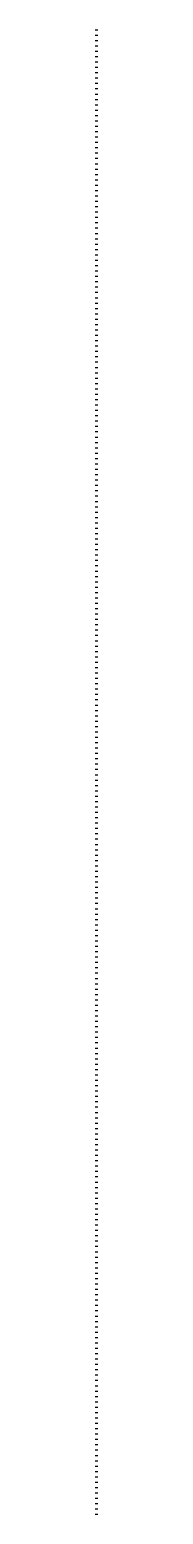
# Model space of a CAD drawing. Extents: x -13000 to 3070, y -87 to 17865.
# Drawn here: x -13000 to -12999, y 554 to 1108 of the extents above; entities that cross this region are included whole.
import ezdxf

# ---------------------------------------------------------------- set-up
doc = ezdxf.new("R2010")
doc.units = 0
for name, color, linetype in [('COTA', 241, 'Continuous'), ('Painéis', 200, 'Continuous'), ('SARR_3.5x7', 81, 'Continuous')]:
    doc.layers.add(name, color=color, linetype=linetype)

msp = doc.modelspace()

# ---------------------------------------------------------------- linework, layer by layer
for p, q in [((-13000, 1108), (-12999, 1108)), ((-13000, 1106), (-12999, 1106)), ((-13000, 1104), (-12999, 1104)), ((-13000, 1102), (-12999, 1102)), ((-13000, 1100), (-12999, 1100)), ((-13000, 1098), (-12999, 1098)), ((-13000, 1096), (-12999, 1096)), ((-13000, 1094), (-12999, 1094)), ((-13000, 1092), (-12999, 1092)), ((-13000, 1090), (-12999, 1090)), ((-13000, 1088), (-12999, 1088)), ((-13000, 1086), (-12999, 1086)), ((-13000, 1084), (-12999, 1084)), ((-13000, 1082), (-12999, 1082)), ((-13000, 1080), (-12999, 1080)), ((-13000, 1078), (-12999, 1078)), ((-13000, 1076), (-12999, 1076)), ((-13000, 1074), (-12999, 1074)), ((-13000, 1072), (-12999, 1072)), ((-13000, 1070), (-12999, 1070)), ((-13000, 1068), (-12999, 1068)), ((-13000, 1066), (-12999, 1066)), ((-13000, 1064), (-12999, 1064)), ((-13000, 1062), (-12999, 1062)), ((-13000, 1060), (-12999, 1060)), ((-13000, 1058), (-12999, 1058)), ((-13000, 1056), (-12999, 1056)), ((-13000, 1054), (-12999, 1054)), ((-13000, 1052), (-12999, 1052)), ((-13000, 1050), (-12999, 1050)), ((-13000, 1048), (-12999, 1048)), ((-13000, 1046), (-12999, 1046)), ((-13000, 1044), (-12999, 1044)), ((-13000, 1042), (-12999, 1042)), ((-13000, 1040), (-12999, 1040)), ((-13000, 1038), (-12999, 1038)), ((-13000, 1036), (-12999, 1036)), ((-13000, 1034), (-12999, 1034)), ((-13000, 1032), (-12999, 1032)), ((-13000, 1030), (-12999, 1030)), ((-13000, 1028), (-12999, 1028)), ((-13000, 1026), (-12999, 1026)), ((-13000, 1024), (-12999, 1024)), ((-13000, 1022), (-12999, 1022)), ((-13000, 1020), (-12999, 1020)), ((-13000, 1018), (-12999, 1018)), ((-13000, 1016), (-12999, 1016)), ((-13000, 1014), (-12999, 1014)), ((-13000, 1012), (-12999, 1012)), ((-13000, 1010), (-12999, 1010)), ((-13000, 1008), (-12999, 1008)), ((-13000, 1006), (-12999, 1006)), ((-13000, 1004), (-12999, 1004)), ((-13000, 1002), (-12999, 1002)), ((-13000, 1000), (-12999, 1000)), ((-13000, 998), (-12999, 998)), ((-13000, 996), (-12999, 996)), ((-13000, 994), (-12999, 994)), ((-13000, 992), (-12999, 992)), ((-13000, 990), (-12999, 990)), ((-13000, 988), (-12999, 988)), ((-13000, 986), (-12999, 986)), ((-13000, 984), (-12999, 984)), ((-13000, 982), (-12999, 982)), ((-13000, 980), (-12999, 980)), ((-13000, 978), (-12999, 978)), ((-13000, 976), (-12999, 976)), ((-13000, 974), (-12999, 974)), ((-13000, 972), (-12999, 972)), ((-13000, 970), (-12999, 970)), ((-13000, 968), (-12999, 968)), ((-13000, 966), (-12999, 966)), ((-13000, 964), (-12999, 964)), ((-13000, 962), (-12999, 962)), ((-13000, 960), (-12999, 960)), ((-13000, 958), (-12999, 958)), ((-13000, 956), (-12999, 956)), ((-13000, 954), (-12999, 954)), ((-13000, 952), (-12999, 952)), ((-13000, 950), (-12999, 950)), ((-13000, 948), (-12999, 948)), ((-13000, 946), (-12999, 946)), ((-13000, 944), (-12999, 944)), ((-13000, 942), (-12999, 942)), ((-13000, 940), (-12999, 940)), ((-13000, 938), (-12999, 938)), ((-13000, 936), (-12999, 936)), ((-13000, 934), (-12999, 934)), ((-13000, 932), (-12999, 932)), ((-13000, 930), (-12999, 930)), ((-13000, 928), (-12999, 928)), ((-13000, 926), (-12999, 926)), ((-13000, 924), (-12999, 924)), ((-13000, 922), (-12999, 922)), ((-13000, 920), (-12999, 920)), ((-13000, 918), (-12999, 918)), ((-13000, 916), (-12999, 916)), ((-13000, 914), (-12999, 914)), ((-13000, 912), (-12999, 912)), ((-13000, 910), (-12999, 910)), ((-13000, 908), (-12999, 908)), ((-13000, 906), (-12999, 906)), ((-13000, 904), (-12999, 904)), ((-13000, 902), (-12999, 902)), ((-13000, 900), (-12999, 900)), ((-13000, 898), (-12999, 898)), ((-13000, 896), (-12999, 896)), ((-13000, 894), (-12999, 894)), ((-13000, 892), (-12999, 892)), ((-13000, 890), (-12999, 890)), ((-13000, 888), (-12999, 888)), ((-13000, 886), (-12999, 886)), ((-13000, 884), (-12999, 884)), ((-13000, 882), (-12999, 882)), ((-13000, 880), (-12999, 880)), ((-13000, 878), (-12999, 878)), ((-13000, 876), (-12999, 876)), ((-13000, 874), (-12999, 874)), ((-13000, 872), (-12999, 872)), ((-13000, 870), (-12999, 870)), ((-13000, 868), (-12999, 868)), ((-13000, 866), (-12999, 866)), ((-13000, 864), (-12999, 864)), ((-13000, 862), (-12999, 862)), ((-13000, 860), (-12999, 860)), ((-13000, 858), (-12999, 858)), ((-13000, 856), (-12999, 856)), ((-13000, 854), (-12999, 854)), ((-13000, 852), (-12999, 852)), ((-13000, 850), (-12999, 850)), ((-13000, 848), (-12999, 848)), ((-13000, 846), (-12999, 846)), ((-13000, 844), (-12999, 844)), ((-13000, 842), (-12999, 842)), ((-13000, 840), (-12999, 840)), ((-13000, 838), (-12999, 838)), ((-13000, 836), (-12999, 836)), ((-13000, 834), (-12999, 834)), ((-13000, 832), (-12999, 832)), ((-13000, 830), (-12999, 830)), ((-13000, 828), (-12999, 828)), ((-13000, 826), (-12999, 826)), ((-13000, 824), (-12999, 824)), ((-13000, 822), (-12999, 822)), ((-13000, 820), (-12999, 820)), ((-13000, 818), (-12999, 818)), ((-13000, 816), (-12999, 816)), ((-13000, 814), (-12999, 814)), ((-13000, 812), (-12999, 812)), ((-13000, 810), (-12999, 810)), ((-13000, 808), (-12999, 808)), ((-13000, 806), (-12999, 806)), ((-13000, 804), (-12999, 804)), ((-13000, 802), (-12999, 802)), ((-13000, 800), (-12999, 800)), ((-13000, 798), (-12999, 798)), ((-13000, 796), (-12999, 796)), ((-13000, 794), (-12999, 794)), ((-13000, 792), (-12999, 792)), ((-13000, 790), (-12999, 790)), ((-13000, 788), (-12999, 788)), ((-13000, 786), (-12999, 786)), ((-13000, 784), (-12999, 784)), ((-13000, 782), (-12999, 782)), ((-13000, 780), (-12999, 780)), ((-13000, 778), (-12999, 778)), ((-13000, 776), (-12999, 776)), ((-13000, 774), (-12999, 774)), ((-13000, 772), (-12999, 772)), ((-13000, 770), (-12999, 770)), ((-13000, 768), (-12999, 768)), ((-13000, 766), (-12999, 766)), ((-13000, 764), (-12999, 764)), ((-13000, 762), (-12999, 762)), ((-13000, 760), (-12999, 760)), ((-13000, 758), (-12999, 758)), ((-13000, 756), (-12999, 756)), ((-13000, 754), (-12999, 754)), ((-13000, 752), (-12999, 752)), ((-13000, 750), (-12999, 750)), ((-13000, 748), (-12999, 748)), ((-13000, 746), (-12999, 746)), ((-13000, 744), (-12999, 744)), ((-13000, 742), (-12999, 742)), ((-13000, 740), (-12999, 740)), ((-13000, 738), (-12999, 738)), ((-13000, 736), (-12999, 736)), ((-13000, 734), (-12999, 734)), ((-13000, 732), (-12999, 732)), ((-13000, 730), (-12999, 730)), ((-13000, 728), (-12999, 728)), ((-13000, 726), (-12999, 726)), ((-13000, 724), (-12999, 724)), ((-13000, 722), (-12999, 722)), ((-13000, 720), (-12999, 720)), ((-13000, 718), (-12999, 718)), ((-13000, 716), (-12999, 716)), ((-13000, 714), (-12999, 714)), ((-13000, 712), (-12999, 712)), ((-13000, 710), (-12999, 710)), ((-13000, 708), (-12999, 708)), ((-13000, 706), (-12999, 706)), ((-13000, 704), (-12999, 704)), ((-13000, 702), (-12999, 702)), ((-13000, 700), (-12999, 700)), ((-13000, 698), (-12999, 698)), ((-13000, 696), (-12999, 696)), ((-13000, 694), (-12999, 694)), ((-13000, 692), (-12999, 692)), ((-13000, 690), (-12999, 690)), ((-13000, 688), (-12999, 688)), ((-13000, 686), (-12999, 686)), ((-13000, 684), (-12999, 684)), ((-13000, 682), (-12999, 682)), ((-13000, 680), (-12999, 680)), ((-13000, 678), (-12999, 678)), ((-13000, 676), (-12999, 676)), ((-13000, 674), (-12999, 674)), ((-13000, 672), (-12999, 672)), ((-13000, 670), (-12999, 670)), ((-13000, 668), (-12999, 668)), ((-13000, 666), (-12999, 666)), ((-13000, 664), (-12999, 664)), ((-13000, 662), (-12999, 662)), ((-13000, 660), (-12999, 660)), ((-13000, 658), (-12999, 658)), ((-13000, 656), (-12999, 656)), ((-13000, 654), (-12999, 654)), ((-13000, 652), (-12999, 652)), ((-13000, 650), (-12999, 650)), ((-13000, 648), (-12999, 648)), ((-13000, 646), (-12999, 646)), ((-13000, 644), (-12999, 644)), ((-13000, 642), (-12999, 642)), ((-13000, 640), (-12999, 640)), ((-13000, 638), (-12999, 638)), ((-13000, 636), (-12999, 636)), ((-13000, 634), (-12999, 634)), ((-13000, 632), (-12999, 632)), ((-13000, 630), (-12999, 630)), ((-13000, 628), (-12999, 628)), ((-13000, 626), (-12999, 626)), ((-13000, 624), (-12999, 624)), ((-13000, 622), (-12999, 622)), ((-13000, 620), (-12999, 620)), ((-13000, 618), (-12999, 618)), ((-13000, 616), (-12999, 616)), ((-13000, 614), (-12999, 614)), ((-13000, 612), (-12999, 612)), ((-13000, 610), (-12999, 610)), ((-13000, 608), (-12999, 608)), ((-13000, 606), (-12999, 606)), ((-13000, 604), (-12999, 604)), ((-13000, 602), (-12999, 602)), ((-13000, 600), (-12999, 600)), ((-13000, 598), (-12999, 598)), ((-13000, 596), (-12999, 596)), ((-13000, 594), (-12999, 594)), ((-13000, 592), (-12999, 592)), ((-13000, 590), (-12999, 590)), ((-13000, 588), (-12999, 588)), ((-13000, 586), (-12999, 586)), ((-13000, 584), (-12999, 584)), ((-13000, 582), (-12999, 582)), ((-13000, 580), (-12999, 580)), ((-13000, 578), (-12999, 578)), ((-13000, 576), (-12999, 576)), ((-13000, 574), (-12999, 574)), ((-13000, 572), (-12999, 572)), ((-13000, 570), (-12999, 570)), ((-13000, 568), (-12999, 568)), ((-13000, 566), (-12999, 566)), ((-13000, 564), (-12999, 564)), ((-13000, 562), (-12999, 562)), ((-13000, 560), (-12999, 560)), ((-13000, 558), (-12999, 558)), ((-13000, 556), (-12999, 556)), ((-13000, 554), (-12999, 554))]:
    msp.add_line(p, q)
at = {"layer": 'COTA'}
for p, q in [((-13000, 1108), (-12999, 1108)), ((-13000, 1106), (-12999, 1106)), ((-13000, 1104), (-12999, 1104)), ((-13000, 1102), (-12999, 1102)), ((-13000, 1100), (-12999, 1100)), ((-13000, 1098), (-12999, 1098)), ((-13000, 1096), (-12999, 1096)), ((-13000, 1094), (-12999, 1094)), ((-13000, 1092), (-12999, 1092)), ((-13000, 1090), (-12999, 1090)), ((-13000, 1088), (-12999, 1088)), ((-13000, 1086), (-12999, 1086)), ((-13000, 1084), (-12999, 1084)), ((-13000, 1082), (-12999, 1082)), ((-13000, 1080), (-12999, 1080)), ((-13000, 1078), (-12999, 1078)), ((-13000, 1076), (-12999, 1076)), ((-13000, 1074), (-12999, 1074)), ((-13000, 1072), (-12999, 1072)), ((-13000, 1070), (-12999, 1070)), ((-13000, 1068), (-12999, 1068)), ((-13000, 1066), (-12999, 1066)), ((-13000, 1064), (-12999, 1064)), ((-13000, 1062), (-12999, 1062)), ((-13000, 1060), (-12999, 1060)), ((-13000, 1058), (-12999, 1058)), ((-13000, 1056), (-12999, 1056)), ((-13000, 1054), (-12999, 1054)), ((-13000, 1052), (-12999, 1052)), ((-13000, 1050), (-12999, 1050)), ((-13000, 1048), (-12999, 1048)), ((-13000, 1046), (-12999, 1046)), ((-13000, 1044), (-12999, 1044)), ((-13000, 1042), (-12999, 1042)), ((-13000, 1040), (-12999, 1040)), ((-13000, 1038), (-12999, 1038)), ((-13000, 1036), (-12999, 1036)), ((-13000, 1034), (-12999, 1034)), ((-13000, 1032), (-12999, 1032)), ((-13000, 1030), (-12999, 1030)), ((-13000, 1028), (-12999, 1028)), ((-13000, 1026), (-12999, 1026)), ((-13000, 1024), (-12999, 1024)), ((-13000, 1022), (-12999, 1022)), ((-13000, 1020), (-12999, 1020)), ((-13000, 1018), (-12999, 1018)), ((-13000, 1016), (-12999, 1016)), ((-13000, 1014), (-12999, 1014)), ((-13000, 1012), (-12999, 1012)), ((-13000, 1010), (-12999, 1010)), ((-13000, 1008), (-12999, 1008)), ((-13000, 1006), (-12999, 1006)), ((-13000, 1004), (-12999, 1004)), ((-13000, 1002), (-12999, 1002)), ((-13000, 1000), (-12999, 1000)), ((-13000, 998), (-12999, 998)), ((-13000, 996), (-12999, 996)), ((-13000, 994), (-12999, 994)), ((-13000, 992), (-12999, 992)), ((-13000, 990), (-12999, 990)), ((-13000, 988), (-12999, 988)), ((-13000, 986), (-12999, 986)), ((-13000, 984), (-12999, 984)), ((-13000, 982), (-12999, 982)), ((-13000, 980), (-12999, 980)), ((-13000, 978), (-12999, 978)), ((-13000, 976), (-12999, 976)), ((-13000, 974), (-12999, 974)), ((-13000, 972), (-12999, 972)), ((-13000, 970), (-12999, 970)), ((-13000, 968), (-12999, 968)), ((-13000, 966), (-12999, 966)), ((-13000, 964), (-12999, 964)), ((-13000, 962), (-12999, 962)), ((-13000, 960), (-12999, 960)), ((-13000, 958), (-12999, 958)), ((-13000, 956), (-12999, 956)), ((-13000, 954), (-12999, 954)), ((-13000, 952), (-12999, 952)), ((-13000, 950), (-12999, 950)), ((-13000, 948), (-12999, 948)), ((-13000, 946), (-12999, 946)), ((-13000, 944), (-12999, 944)), ((-13000, 942), (-12999, 942)), ((-13000, 940), (-12999, 940)), ((-13000, 938), (-12999, 938)), ((-13000, 936), (-12999, 936)), ((-13000, 934), (-12999, 934)), ((-13000, 932), (-12999, 932)), ((-13000, 930), (-12999, 930)), ((-13000, 928), (-12999, 928)), ((-13000, 926), (-12999, 926)), ((-13000, 924), (-12999, 924)), ((-13000, 922), (-12999, 922)), ((-13000, 920), (-12999, 920)), ((-13000, 918), (-12999, 918)), ((-13000, 916), (-12999, 916)), ((-13000, 914), (-12999, 914)), ((-13000, 912), (-12999, 912)), ((-13000, 910), (-12999, 910)), ((-13000, 908), (-12999, 908)), ((-13000, 906), (-12999, 906)), ((-13000, 904), (-12999, 904)), ((-13000, 902), (-12999, 902)), ((-13000, 900), (-12999, 900)), ((-13000, 898), (-12999, 898)), ((-13000, 896), (-12999, 896)), ((-13000, 894), (-12999, 894)), ((-13000, 892), (-12999, 892)), ((-13000, 890), (-12999, 890)), ((-13000, 888), (-12999, 888)), ((-13000, 886), (-12999, 886)), ((-13000, 884), (-12999, 884)), ((-13000, 882), (-12999, 882)), ((-13000, 880), (-12999, 880)), ((-13000, 878), (-12999, 878)), ((-13000, 876), (-12999, 876)), ((-13000, 874), (-12999, 874)), ((-13000, 872), (-12999, 872)), ((-13000, 870), (-12999, 870)), ((-13000, 868), (-12999, 868)), ((-13000, 866), (-12999, 866)), ((-13000, 864), (-12999, 864)), ((-13000, 862), (-12999, 862)), ((-13000, 860), (-12999, 860)), ((-13000, 858), (-12999, 858)), ((-13000, 856), (-12999, 856)), ((-13000, 854), (-12999, 854)), ((-13000, 852), (-12999, 852)), ((-13000, 850), (-12999, 850)), ((-13000, 848), (-12999, 848)), ((-13000, 846), (-12999, 846)), ((-13000, 844), (-12999, 844)), ((-13000, 842), (-12999, 842)), ((-13000, 840), (-12999, 840)), ((-13000, 838), (-12999, 838)), ((-13000, 836), (-12999, 836)), ((-13000, 834), (-12999, 834)), ((-13000, 832), (-12999, 832)), ((-13000, 830), (-12999, 830)), ((-13000, 828), (-12999, 828)), ((-13000, 826), (-12999, 826)), ((-13000, 824), (-12999, 824)), ((-13000, 822), (-12999, 822)), ((-13000, 820), (-12999, 820)), ((-13000, 818), (-12999, 818)), ((-13000, 816), (-12999, 816)), ((-13000, 814), (-12999, 814)), ((-13000, 812), (-12999, 812)), ((-13000, 810), (-12999, 810)), ((-13000, 808), (-12999, 808)), ((-13000, 806), (-12999, 806)), ((-13000, 804), (-12999, 804)), ((-13000, 802), (-12999, 802)), ((-13000, 800), (-12999, 800)), ((-13000, 798), (-12999, 798)), ((-13000, 796), (-12999, 796)), ((-13000, 794), (-12999, 794)), ((-13000, 792), (-12999, 792)), ((-13000, 790), (-12999, 790)), ((-13000, 788), (-12999, 788)), ((-13000, 786), (-12999, 786)), ((-13000, 784), (-12999, 784)), ((-13000, 782), (-12999, 782)), ((-13000, 780), (-12999, 780)), ((-13000, 778), (-12999, 778)), ((-13000, 776), (-12999, 776)), ((-13000, 774), (-12999, 774)), ((-13000, 772), (-12999, 772)), ((-13000, 770), (-12999, 770)), ((-13000, 768), (-12999, 768)), ((-13000, 766), (-12999, 766)), ((-13000, 764), (-12999, 764)), ((-13000, 762), (-12999, 762)), ((-13000, 760), (-12999, 760)), ((-13000, 758), (-12999, 758)), ((-13000, 756), (-12999, 756)), ((-13000, 754), (-12999, 754)), ((-13000, 752), (-12999, 752)), ((-13000, 750), (-12999, 750)), ((-13000, 748), (-12999, 748)), ((-13000, 746), (-12999, 746)), ((-13000, 744), (-12999, 744)), ((-13000, 742), (-12999, 742)), ((-13000, 740), (-12999, 740)), ((-13000, 738), (-12999, 738)), ((-13000, 736), (-12999, 736)), ((-13000, 734), (-12999, 734)), ((-13000, 732), (-12999, 732)), ((-13000, 730), (-12999, 730)), ((-13000, 728), (-12999, 728)), ((-13000, 726), (-12999, 726)), ((-13000, 724), (-12999, 724)), ((-13000, 722), (-12999, 722)), ((-13000, 720), (-12999, 720)), ((-13000, 718), (-12999, 718)), ((-13000, 716), (-12999, 716)), ((-13000, 714), (-12999, 714)), ((-13000, 712), (-12999, 712)), ((-13000, 710), (-12999, 710)), ((-13000, 708), (-12999, 708)), ((-13000, 706), (-12999, 706)), ((-13000, 704), (-12999, 704)), ((-13000, 702), (-12999, 702)), ((-13000, 700), (-12999, 700)), ((-13000, 698), (-12999, 698)), ((-13000, 696), (-12999, 696)), ((-13000, 694), (-12999, 694)), ((-13000, 692), (-12999, 692)), ((-13000, 690), (-12999, 690)), ((-13000, 688), (-12999, 688)), ((-13000, 686), (-12999, 686)), ((-13000, 684), (-12999, 684)), ((-13000, 682), (-12999, 682)), ((-13000, 680), (-12999, 680)), ((-13000, 678), (-12999, 678)), ((-13000, 676), (-12999, 676)), ((-13000, 674), (-12999, 674)), ((-13000, 672), (-12999, 672)), ((-13000, 670), (-12999, 670)), ((-13000, 668), (-12999, 668)), ((-13000, 666), (-12999, 666)), ((-13000, 664), (-12999, 664)), ((-13000, 662), (-12999, 662)), ((-13000, 660), (-12999, 660)), ((-13000, 658), (-12999, 658)), ((-13000, 656), (-12999, 656)), ((-13000, 654), (-12999, 654)), ((-13000, 652), (-12999, 652)), ((-13000, 650), (-12999, 650)), ((-13000, 648), (-12999, 648)), ((-13000, 646), (-12999, 646)), ((-13000, 644), (-12999, 644)), ((-13000, 642), (-12999, 642)), ((-13000, 640), (-12999, 640)), ((-13000, 638), (-12999, 638)), ((-13000, 636), (-12999, 636)), ((-13000, 634), (-12999, 634)), ((-13000, 632), (-12999, 632)), ((-13000, 630), (-12999, 630)), ((-13000, 628), (-12999, 628)), ((-13000, 626), (-12999, 626)), ((-13000, 624), (-12999, 624)), ((-13000, 622), (-12999, 622)), ((-13000, 620), (-12999, 620)), ((-13000, 618), (-12999, 618)), ((-13000, 616), (-12999, 616)), ((-13000, 614), (-12999, 614)), ((-13000, 612), (-12999, 612)), ((-13000, 610), (-12999, 610)), ((-13000, 608), (-12999, 608)), ((-13000, 606), (-12999, 606)), ((-13000, 604), (-12999, 604)), ((-13000, 602), (-12999, 602)), ((-13000, 600), (-12999, 600)), ((-13000, 598), (-12999, 598)), ((-13000, 596), (-12999, 596)), ((-13000, 594), (-12999, 594)), ((-13000, 592), (-12999, 592)), ((-13000, 590), (-12999, 590)), ((-13000, 588), (-12999, 588)), ((-13000, 586), (-12999, 586)), ((-13000, 584), (-12999, 584)), ((-13000, 582), (-12999, 582)), ((-13000, 580), (-12999, 580)), ((-13000, 578), (-12999, 578)), ((-13000, 576), (-12999, 576)), ((-13000, 574), (-12999, 574)), ((-13000, 572), (-12999, 572)), ((-13000, 570), (-12999, 570)), ((-13000, 568), (-12999, 568)), ((-13000, 566), (-12999, 566)), ((-13000, 564), (-12999, 564)), ((-13000, 562), (-12999, 562)), ((-13000, 560), (-12999, 560)), ((-13000, 558), (-12999, 558)), ((-13000, 556), (-12999, 556)), ((-13000, 554), (-12999, 554))]:
    msp.add_line(p, q, dxfattribs=at)
at = {"layer": 'Painéis'}
for p, q in [((-13000, 1108), (-12999, 1108)), ((-13000, 1106), (-12999, 1106)), ((-13000, 1104), (-12999, 1104)), ((-13000, 1102), (-12999, 1102)), ((-13000, 1100), (-12999, 1100)), ((-13000, 1098), (-12999, 1098)), ((-13000, 1096), (-12999, 1096)), ((-13000, 1094), (-12999, 1094)), ((-13000, 1092), (-12999, 1092)), ((-13000, 1090), (-12999, 1090)), ((-13000, 1088), (-12999, 1088)), ((-13000, 1086), (-12999, 1086)), ((-13000, 1084), (-12999, 1084)), ((-13000, 1082), (-12999, 1082)), ((-13000, 1080), (-12999, 1080)), ((-13000, 1078), (-12999, 1078)), ((-13000, 1076), (-12999, 1076)), ((-13000, 1074), (-12999, 1074)), ((-13000, 1072), (-12999, 1072)), ((-13000, 1070), (-12999, 1070)), ((-13000, 1068), (-12999, 1068)), ((-13000, 1066), (-12999, 1066)), ((-13000, 1064), (-12999, 1064)), ((-13000, 1062), (-12999, 1062)), ((-13000, 1060), (-12999, 1060)), ((-13000, 1058), (-12999, 1058)), ((-13000, 1056), (-12999, 1056)), ((-13000, 1054), (-12999, 1054)), ((-13000, 1052), (-12999, 1052)), ((-13000, 1050), (-12999, 1050)), ((-13000, 1048), (-12999, 1048)), ((-13000, 1046), (-12999, 1046)), ((-13000, 1044), (-12999, 1044)), ((-13000, 1042), (-12999, 1042)), ((-13000, 1040), (-12999, 1040)), ((-13000, 1038), (-12999, 1038)), ((-13000, 1036), (-12999, 1036)), ((-13000, 1034), (-12999, 1034)), ((-13000, 1032), (-12999, 1032)), ((-13000, 1030), (-12999, 1030)), ((-13000, 1028), (-12999, 1028)), ((-13000, 1026), (-12999, 1026)), ((-13000, 1024), (-12999, 1024)), ((-13000, 1022), (-12999, 1022)), ((-13000, 1020), (-12999, 1020)), ((-13000, 1018), (-12999, 1018)), ((-13000, 1016), (-12999, 1016)), ((-13000, 1014), (-12999, 1014)), ((-13000, 1012), (-12999, 1012)), ((-13000, 1010), (-12999, 1010)), ((-13000, 1008), (-12999, 1008)), ((-13000, 1006), (-12999, 1006)), ((-13000, 1004), (-12999, 1004)), ((-13000, 1002), (-12999, 1002)), ((-13000, 1000), (-12999, 1000)), ((-13000, 998), (-12999, 998)), ((-13000, 996), (-12999, 996)), ((-13000, 994), (-12999, 994)), ((-13000, 992), (-12999, 992)), ((-13000, 990), (-12999, 990)), ((-13000, 988), (-12999, 988)), ((-13000, 986), (-12999, 986)), ((-13000, 984), (-12999, 984)), ((-13000, 982), (-12999, 982)), ((-13000, 980), (-12999, 980)), ((-13000, 978), (-12999, 978)), ((-13000, 976), (-12999, 976)), ((-13000, 974), (-12999, 974)), ((-13000, 972), (-12999, 972)), ((-13000, 970), (-12999, 970)), ((-13000, 968), (-12999, 968)), ((-13000, 966), (-12999, 966)), ((-13000, 964), (-12999, 964)), ((-13000, 962), (-12999, 962)), ((-13000, 960), (-12999, 960)), ((-13000, 958), (-12999, 958)), ((-13000, 956), (-12999, 956)), ((-13000, 954), (-12999, 954)), ((-13000, 952), (-12999, 952)), ((-13000, 950), (-12999, 950)), ((-13000, 948), (-12999, 948)), ((-13000, 946), (-12999, 946)), ((-13000, 944), (-12999, 944)), ((-13000, 942), (-12999, 942)), ((-13000, 940), (-12999, 940)), ((-13000, 938), (-12999, 938)), ((-13000, 936), (-12999, 936)), ((-13000, 934), (-12999, 934)), ((-13000, 932), (-12999, 932)), ((-13000, 930), (-12999, 930)), ((-13000, 928), (-12999, 928)), ((-13000, 926), (-12999, 926)), ((-13000, 924), (-12999, 924)), ((-13000, 922), (-12999, 922)), ((-13000, 920), (-12999, 920)), ((-13000, 918), (-12999, 918)), ((-13000, 916), (-12999, 916)), ((-13000, 914), (-12999, 914)), ((-13000, 912), (-12999, 912)), ((-13000, 910), (-12999, 910)), ((-13000, 908), (-12999, 908)), ((-13000, 906), (-12999, 906)), ((-13000, 904), (-12999, 904)), ((-13000, 902), (-12999, 902)), ((-13000, 900), (-12999, 900)), ((-13000, 898), (-12999, 898)), ((-13000, 896), (-12999, 896)), ((-13000, 894), (-12999, 894)), ((-13000, 892), (-12999, 892)), ((-13000, 890), (-12999, 890)), ((-13000, 888), (-12999, 888)), ((-13000, 886), (-12999, 886)), ((-13000, 884), (-12999, 884)), ((-13000, 882), (-12999, 882)), ((-13000, 880), (-12999, 880)), ((-13000, 878), (-12999, 878)), ((-13000, 876), (-12999, 876)), ((-13000, 874), (-12999, 874)), ((-13000, 872), (-12999, 872)), ((-13000, 870), (-12999, 870)), ((-13000, 868), (-12999, 868)), ((-13000, 866), (-12999, 866)), ((-13000, 864), (-12999, 864)), ((-13000, 862), (-12999, 862)), ((-13000, 860), (-12999, 860)), ((-13000, 858), (-12999, 858)), ((-13000, 856), (-12999, 856)), ((-13000, 854), (-12999, 854)), ((-13000, 852), (-12999, 852)), ((-13000, 850), (-12999, 850)), ((-13000, 848), (-12999, 848)), ((-13000, 846), (-12999, 846)), ((-13000, 844), (-12999, 844)), ((-13000, 842), (-12999, 842)), ((-13000, 840), (-12999, 840)), ((-13000, 838), (-12999, 838)), ((-13000, 836), (-12999, 836)), ((-13000, 834), (-12999, 834)), ((-13000, 832), (-12999, 832)), ((-13000, 830), (-12999, 830)), ((-13000, 828), (-12999, 828)), ((-13000, 826), (-12999, 826)), ((-13000, 824), (-12999, 824)), ((-13000, 822), (-12999, 822)), ((-13000, 820), (-12999, 820)), ((-13000, 818), (-12999, 818)), ((-13000, 816), (-12999, 816)), ((-13000, 814), (-12999, 814)), ((-13000, 812), (-12999, 812)), ((-13000, 810), (-12999, 810)), ((-13000, 808), (-12999, 808)), ((-13000, 806), (-12999, 806)), ((-13000, 804), (-12999, 804)), ((-13000, 802), (-12999, 802)), ((-13000, 800), (-12999, 800)), ((-13000, 798), (-12999, 798)), ((-13000, 796), (-12999, 796)), ((-13000, 794), (-12999, 794)), ((-13000, 792), (-12999, 792)), ((-13000, 790), (-12999, 790)), ((-13000, 788), (-12999, 788)), ((-13000, 786), (-12999, 786)), ((-13000, 784), (-12999, 784)), ((-13000, 782), (-12999, 782)), ((-13000, 780), (-12999, 780)), ((-13000, 778), (-12999, 778)), ((-13000, 776), (-12999, 776)), ((-13000, 774), (-12999, 774)), ((-13000, 772), (-12999, 772)), ((-13000, 770), (-12999, 770)), ((-13000, 768), (-12999, 768)), ((-13000, 766), (-12999, 766)), ((-13000, 764), (-12999, 764)), ((-13000, 762), (-12999, 762)), ((-13000, 760), (-12999, 760)), ((-13000, 758), (-12999, 758)), ((-13000, 756), (-12999, 756)), ((-13000, 754), (-12999, 754)), ((-13000, 752), (-12999, 752)), ((-13000, 750), (-12999, 750)), ((-13000, 748), (-12999, 748)), ((-13000, 746), (-12999, 746)), ((-13000, 744), (-12999, 744)), ((-13000, 742), (-12999, 742)), ((-13000, 740), (-12999, 740)), ((-13000, 738), (-12999, 738)), ((-13000, 736), (-12999, 736)), ((-13000, 734), (-12999, 734)), ((-13000, 732), (-12999, 732)), ((-13000, 730), (-12999, 730)), ((-13000, 728), (-12999, 728)), ((-13000, 726), (-12999, 726)), ((-13000, 724), (-12999, 724)), ((-13000, 722), (-12999, 722)), ((-13000, 720), (-12999, 720)), ((-13000, 718), (-12999, 718)), ((-13000, 716), (-12999, 716)), ((-13000, 714), (-12999, 714)), ((-13000, 712), (-12999, 712)), ((-13000, 710), (-12999, 710)), ((-13000, 708), (-12999, 708)), ((-13000, 706), (-12999, 706)), ((-13000, 704), (-12999, 704)), ((-13000, 702), (-12999, 702)), ((-13000, 700), (-12999, 700)), ((-13000, 698), (-12999, 698)), ((-13000, 696), (-12999, 696)), ((-13000, 694), (-12999, 694)), ((-13000, 692), (-12999, 692)), ((-13000, 690), (-12999, 690)), ((-13000, 688), (-12999, 688)), ((-13000, 686), (-12999, 686)), ((-13000, 684), (-12999, 684)), ((-13000, 682), (-12999, 682)), ((-13000, 680), (-12999, 680)), ((-13000, 678), (-12999, 678)), ((-13000, 676), (-12999, 676)), ((-13000, 674), (-12999, 674)), ((-13000, 672), (-12999, 672)), ((-13000, 670), (-12999, 670)), ((-13000, 668), (-12999, 668)), ((-13000, 666), (-12999, 666)), ((-13000, 664), (-12999, 664)), ((-13000, 662), (-12999, 662)), ((-13000, 660), (-12999, 660)), ((-13000, 658), (-12999, 658)), ((-13000, 656), (-12999, 656)), ((-13000, 654), (-12999, 654)), ((-13000, 652), (-12999, 652)), ((-13000, 650), (-12999, 650)), ((-13000, 648), (-12999, 648)), ((-13000, 646), (-12999, 646)), ((-13000, 644), (-12999, 644)), ((-13000, 642), (-12999, 642)), ((-13000, 640), (-12999, 640)), ((-13000, 638), (-12999, 638)), ((-13000, 636), (-12999, 636)), ((-13000, 634), (-12999, 634)), ((-13000, 632), (-12999, 632)), ((-13000, 630), (-12999, 630)), ((-13000, 628), (-12999, 628)), ((-13000, 626), (-12999, 626)), ((-13000, 624), (-12999, 624)), ((-13000, 622), (-12999, 622)), ((-13000, 620), (-12999, 620)), ((-13000, 618), (-12999, 618)), ((-13000, 616), (-12999, 616)), ((-13000, 614), (-12999, 614)), ((-13000, 612), (-12999, 612)), ((-13000, 610), (-12999, 610)), ((-13000, 608), (-12999, 608)), ((-13000, 606), (-12999, 606)), ((-13000, 604), (-12999, 604)), ((-13000, 602), (-12999, 602)), ((-13000, 600), (-12999, 600)), ((-13000, 598), (-12999, 598)), ((-13000, 596), (-12999, 596)), ((-13000, 594), (-12999, 594)), ((-13000, 592), (-12999, 592)), ((-13000, 590), (-12999, 590)), ((-13000, 588), (-12999, 588)), ((-13000, 586), (-12999, 586)), ((-13000, 584), (-12999, 584)), ((-13000, 582), (-12999, 582)), ((-13000, 580), (-12999, 580)), ((-13000, 578), (-12999, 578)), ((-13000, 576), (-12999, 576)), ((-13000, 574), (-12999, 574)), ((-13000, 572), (-12999, 572)), ((-13000, 570), (-12999, 570)), ((-13000, 568), (-12999, 568)), ((-13000, 566), (-12999, 566)), ((-13000, 564), (-12999, 564)), ((-13000, 562), (-12999, 562)), ((-13000, 560), (-12999, 560)), ((-13000, 558), (-12999, 558)), ((-13000, 556), (-12999, 556)), ((-13000, 554), (-12999, 554))]:
    msp.add_line(p, q, dxfattribs=at)
at = {"layer": 'SARR_3.5x7'}
for p, q in [((-13000, 1108), (-12999, 1108)), ((-13000, 1106), (-12999, 1106)), ((-13000, 1104), (-12999, 1104)), ((-13000, 1102), (-12999, 1102)), ((-13000, 1100), (-12999, 1100)), ((-13000, 1098), (-12999, 1098)), ((-13000, 1096), (-12999, 1096)), ((-13000, 1094), (-12999, 1094)), ((-13000, 1092), (-12999, 1092)), ((-13000, 1090), (-12999, 1090)), ((-13000, 1088), (-12999, 1088)), ((-13000, 1086), (-12999, 1086)), ((-13000, 1084), (-12999, 1084)), ((-13000, 1082), (-12999, 1082)), ((-13000, 1080), (-12999, 1080)), ((-13000, 1078), (-12999, 1078)), ((-13000, 1076), (-12999, 1076)), ((-13000, 1074), (-12999, 1074)), ((-13000, 1072), (-12999, 1072)), ((-13000, 1070), (-12999, 1070)), ((-13000, 1068), (-12999, 1068)), ((-13000, 1066), (-12999, 1066)), ((-13000, 1064), (-12999, 1064)), ((-13000, 1062), (-12999, 1062)), ((-13000, 1060), (-12999, 1060)), ((-13000, 1058), (-12999, 1058)), ((-13000, 1056), (-12999, 1056)), ((-13000, 1054), (-12999, 1054)), ((-13000, 1052), (-12999, 1052)), ((-13000, 1050), (-12999, 1050)), ((-13000, 1048), (-12999, 1048)), ((-13000, 1046), (-12999, 1046)), ((-13000, 1044), (-12999, 1044)), ((-13000, 1042), (-12999, 1042)), ((-13000, 1040), (-12999, 1040)), ((-13000, 1038), (-12999, 1038)), ((-13000, 1036), (-12999, 1036)), ((-13000, 1034), (-12999, 1034)), ((-13000, 1032), (-12999, 1032)), ((-13000, 1030), (-12999, 1030)), ((-13000, 1028), (-12999, 1028)), ((-13000, 1026), (-12999, 1026)), ((-13000, 1024), (-12999, 1024)), ((-13000, 1022), (-12999, 1022)), ((-13000, 1020), (-12999, 1020)), ((-13000, 1018), (-12999, 1018)), ((-13000, 1016), (-12999, 1016)), ((-13000, 1014), (-12999, 1014)), ((-13000, 1012), (-12999, 1012)), ((-13000, 1010), (-12999, 1010)), ((-13000, 1008), (-12999, 1008)), ((-13000, 1006), (-12999, 1006)), ((-13000, 1004), (-12999, 1004)), ((-13000, 1002), (-12999, 1002)), ((-13000, 1000), (-12999, 1000)), ((-13000, 998), (-12999, 998)), ((-13000, 996), (-12999, 996)), ((-13000, 994), (-12999, 994)), ((-13000, 992), (-12999, 992)), ((-13000, 990), (-12999, 990)), ((-13000, 988), (-12999, 988)), ((-13000, 986), (-12999, 986)), ((-13000, 984), (-12999, 984)), ((-13000, 982), (-12999, 982)), ((-13000, 980), (-12999, 980)), ((-13000, 978), (-12999, 978)), ((-13000, 976), (-12999, 976)), ((-13000, 974), (-12999, 974)), ((-13000, 972), (-12999, 972)), ((-13000, 970), (-12999, 970)), ((-13000, 968), (-12999, 968)), ((-13000, 966), (-12999, 966)), ((-13000, 964), (-12999, 964)), ((-13000, 962), (-12999, 962)), ((-13000, 960), (-12999, 960)), ((-13000, 958), (-12999, 958)), ((-13000, 956), (-12999, 956)), ((-13000, 954), (-12999, 954)), ((-13000, 952), (-12999, 952)), ((-13000, 950), (-12999, 950)), ((-13000, 948), (-12999, 948)), ((-13000, 946), (-12999, 946)), ((-13000, 944), (-12999, 944)), ((-13000, 942), (-12999, 942)), ((-13000, 940), (-12999, 940)), ((-13000, 938), (-12999, 938)), ((-13000, 936), (-12999, 936)), ((-13000, 934), (-12999, 934)), ((-13000, 932), (-12999, 932)), ((-13000, 930), (-12999, 930)), ((-13000, 928), (-12999, 928)), ((-13000, 926), (-12999, 926)), ((-13000, 924), (-12999, 924)), ((-13000, 922), (-12999, 922)), ((-13000, 920), (-12999, 920)), ((-13000, 918), (-12999, 918)), ((-13000, 916), (-12999, 916)), ((-13000, 914), (-12999, 914)), ((-13000, 912), (-12999, 912)), ((-13000, 910), (-12999, 910)), ((-13000, 908), (-12999, 908)), ((-13000, 906), (-12999, 906)), ((-13000, 904), (-12999, 904)), ((-13000, 902), (-12999, 902)), ((-13000, 900), (-12999, 900)), ((-13000, 898), (-12999, 898)), ((-13000, 896), (-12999, 896)), ((-13000, 894), (-12999, 894)), ((-13000, 892), (-12999, 892)), ((-13000, 890), (-12999, 890)), ((-13000, 888), (-12999, 888)), ((-13000, 886), (-12999, 886)), ((-13000, 884), (-12999, 884)), ((-13000, 882), (-12999, 882)), ((-13000, 880), (-12999, 880)), ((-13000, 878), (-12999, 878)), ((-13000, 876), (-12999, 876)), ((-13000, 874), (-12999, 874)), ((-13000, 872), (-12999, 872)), ((-13000, 870), (-12999, 870)), ((-13000, 868), (-12999, 868)), ((-13000, 866), (-12999, 866)), ((-13000, 864), (-12999, 864)), ((-13000, 862), (-12999, 862)), ((-13000, 860), (-12999, 860)), ((-13000, 858), (-12999, 858)), ((-13000, 856), (-12999, 856)), ((-13000, 854), (-12999, 854)), ((-13000, 852), (-12999, 852)), ((-13000, 850), (-12999, 850)), ((-13000, 848), (-12999, 848)), ((-13000, 846), (-12999, 846)), ((-13000, 844), (-12999, 844)), ((-13000, 842), (-12999, 842)), ((-13000, 840), (-12999, 840)), ((-13000, 838), (-12999, 838)), ((-13000, 836), (-12999, 836)), ((-13000, 834), (-12999, 834)), ((-13000, 832), (-12999, 832)), ((-13000, 830), (-12999, 830)), ((-13000, 828), (-12999, 828)), ((-13000, 826), (-12999, 826)), ((-13000, 824), (-12999, 824)), ((-13000, 822), (-12999, 822)), ((-13000, 820), (-12999, 820)), ((-13000, 818), (-12999, 818)), ((-13000, 816), (-12999, 816)), ((-13000, 814), (-12999, 814)), ((-13000, 812), (-12999, 812)), ((-13000, 810), (-12999, 810)), ((-13000, 808), (-12999, 808)), ((-13000, 806), (-12999, 806)), ((-13000, 804), (-12999, 804)), ((-13000, 802), (-12999, 802)), ((-13000, 800), (-12999, 800)), ((-13000, 798), (-12999, 798)), ((-13000, 796), (-12999, 796)), ((-13000, 794), (-12999, 794)), ((-13000, 792), (-12999, 792)), ((-13000, 790), (-12999, 790)), ((-13000, 788), (-12999, 788)), ((-13000, 786), (-12999, 786)), ((-13000, 784), (-12999, 784)), ((-13000, 782), (-12999, 782)), ((-13000, 780), (-12999, 780)), ((-13000, 778), (-12999, 778)), ((-13000, 776), (-12999, 776)), ((-13000, 774), (-12999, 774)), ((-13000, 772), (-12999, 772)), ((-13000, 770), (-12999, 770)), ((-13000, 768), (-12999, 768)), ((-13000, 766), (-12999, 766)), ((-13000, 764), (-12999, 764)), ((-13000, 762), (-12999, 762)), ((-13000, 760), (-12999, 760)), ((-13000, 758), (-12999, 758)), ((-13000, 756), (-12999, 756)), ((-13000, 754), (-12999, 754)), ((-13000, 752), (-12999, 752)), ((-13000, 750), (-12999, 750)), ((-13000, 748), (-12999, 748)), ((-13000, 746), (-12999, 746)), ((-13000, 744), (-12999, 744)), ((-13000, 742), (-12999, 742)), ((-13000, 740), (-12999, 740)), ((-13000, 738), (-12999, 738)), ((-13000, 736), (-12999, 736)), ((-13000, 734), (-12999, 734)), ((-13000, 732), (-12999, 732)), ((-13000, 730), (-12999, 730)), ((-13000, 728), (-12999, 728)), ((-13000, 726), (-12999, 726)), ((-13000, 724), (-12999, 724)), ((-13000, 722), (-12999, 722)), ((-13000, 720), (-12999, 720)), ((-13000, 718), (-12999, 718)), ((-13000, 716), (-12999, 716)), ((-13000, 714), (-12999, 714)), ((-13000, 712), (-12999, 712)), ((-13000, 710), (-12999, 710)), ((-13000, 708), (-12999, 708)), ((-13000, 706), (-12999, 706)), ((-13000, 704), (-12999, 704)), ((-13000, 702), (-12999, 702)), ((-13000, 700), (-12999, 700)), ((-13000, 698), (-12999, 698)), ((-13000, 696), (-12999, 696)), ((-13000, 694), (-12999, 694)), ((-13000, 692), (-12999, 692)), ((-13000, 690), (-12999, 690)), ((-13000, 688), (-12999, 688)), ((-13000, 686), (-12999, 686)), ((-13000, 684), (-12999, 684)), ((-13000, 682), (-12999, 682)), ((-13000, 680), (-12999, 680)), ((-13000, 678), (-12999, 678)), ((-13000, 676), (-12999, 676)), ((-13000, 674), (-12999, 674)), ((-13000, 672), (-12999, 672)), ((-13000, 670), (-12999, 670)), ((-13000, 668), (-12999, 668)), ((-13000, 666), (-12999, 666)), ((-13000, 664), (-12999, 664)), ((-13000, 662), (-12999, 662)), ((-13000, 660), (-12999, 660)), ((-13000, 658), (-12999, 658)), ((-13000, 656), (-12999, 656)), ((-13000, 654), (-12999, 654)), ((-13000, 652), (-12999, 652)), ((-13000, 650), (-12999, 650)), ((-13000, 648), (-12999, 648)), ((-13000, 646), (-12999, 646)), ((-13000, 644), (-12999, 644)), ((-13000, 642), (-12999, 642)), ((-13000, 640), (-12999, 640)), ((-13000, 638), (-12999, 638)), ((-13000, 636), (-12999, 636)), ((-13000, 634), (-12999, 634)), ((-13000, 632), (-12999, 632)), ((-13000, 630), (-12999, 630)), ((-13000, 628), (-12999, 628)), ((-13000, 626), (-12999, 626)), ((-13000, 624), (-12999, 624)), ((-13000, 622), (-12999, 622)), ((-13000, 620), (-12999, 620)), ((-13000, 618), (-12999, 618)), ((-13000, 616), (-12999, 616)), ((-13000, 614), (-12999, 614)), ((-13000, 612), (-12999, 612)), ((-13000, 610), (-12999, 610)), ((-13000, 608), (-12999, 608)), ((-13000, 606), (-12999, 606)), ((-13000, 604), (-12999, 604)), ((-13000, 602), (-12999, 602)), ((-13000, 600), (-12999, 600)), ((-13000, 598), (-12999, 598)), ((-13000, 596), (-12999, 596)), ((-13000, 594), (-12999, 594)), ((-13000, 592), (-12999, 592)), ((-13000, 590), (-12999, 590)), ((-13000, 588), (-12999, 588)), ((-13000, 586), (-12999, 586)), ((-13000, 584), (-12999, 584)), ((-13000, 582), (-12999, 582)), ((-13000, 580), (-12999, 580)), ((-13000, 578), (-12999, 578)), ((-13000, 576), (-12999, 576)), ((-13000, 574), (-12999, 574)), ((-13000, 572), (-12999, 572)), ((-13000, 570), (-12999, 570)), ((-13000, 568), (-12999, 568)), ((-13000, 566), (-12999, 566)), ((-13000, 564), (-12999, 564)), ((-13000, 562), (-12999, 562)), ((-13000, 560), (-12999, 560)), ((-13000, 558), (-12999, 558)), ((-13000, 556), (-12999, 556)), ((-13000, 554), (-12999, 554))]:
    msp.add_line(p, q, dxfattribs=at)

doc.saveas('drawing.dxf')
